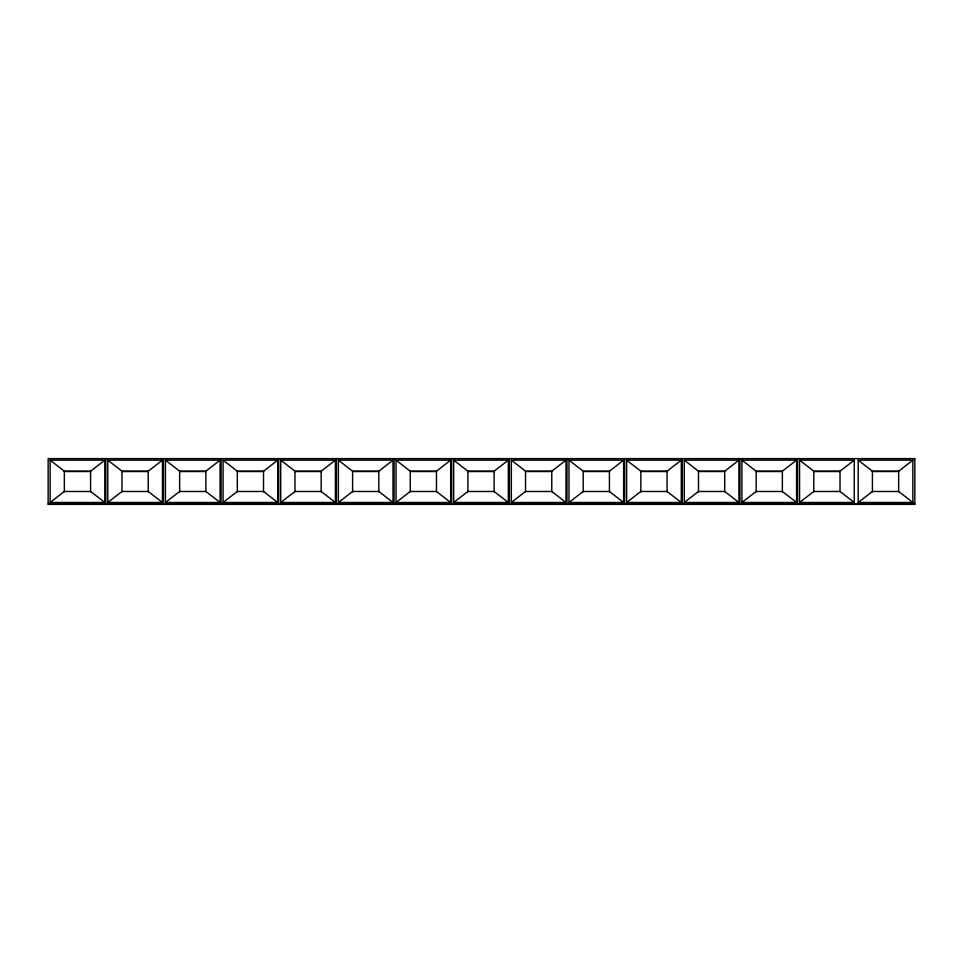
<?xml version="1.0" encoding="UTF-8"?>
<svg xmlns="http://www.w3.org/2000/svg" width="963" height="963" viewBox="0 0 963 963"><rect width="100%" height="100%" fill="white"/><g stroke="black" fill="none" stroke-linecap="round" stroke-linejoin="round"><path stroke-width="1.44" d="M50.136 460.158L64.352 471.184L90.582 471.184L104.798 460.158L104.798 502.469L50.136 502.469L50.136 460.158L104.798 460.158M107.784 460.158L122 471.184L148.23 471.184L162.446 460.158L162.446 502.469L107.784 502.469L107.784 460.158L162.446 460.158M165.431 460.158L179.648 471.184L205.877 471.184L220.094 460.158L220.094 502.469L165.431 502.469L165.431 460.158L220.094 460.158M223.079 460.158L237.307 471.184L263.525 471.184L277.741 460.158L277.741 502.469L223.079 502.469L223.079 460.158L277.741 460.158M280.727 460.158L294.955 471.184L321.173 471.184L335.389 460.158L335.389 502.469L280.727 502.469L280.727 460.158L335.389 460.158M338.386 460.158L352.602 471.184L378.82 471.184L393.036 460.158L393.036 502.469L338.386 502.469L338.386 460.158L393.036 460.158M396.034 460.158L410.25 471.184L436.468 471.184L450.684 460.158L450.684 502.469L396.034 502.469L396.034 460.158L450.684 460.158M453.681 460.158L467.898 471.184L494.115 471.184L508.344 460.158L508.344 502.469L453.681 502.469L453.681 460.158L508.344 460.158M511.329 460.158L525.545 471.184L551.763 471.184L565.991 460.158L565.991 502.469L511.329 502.469L511.329 460.158L565.991 460.158M568.977 460.158L583.193 471.184L609.423 471.184L623.639 460.158L623.639 502.469L568.977 502.469L568.977 460.158L623.639 460.158M626.624 460.158L640.84 471.184L667.07 471.184L681.286 460.158L681.286 502.469L626.624 502.469L626.624 460.158L681.286 460.158M684.272 460.158L698.488 471.184L724.718 471.184L738.934 460.158L738.934 502.469L684.272 502.469L684.272 460.158L738.934 460.158M741.919 460.158L756.148 471.184L782.365 471.184L796.582 460.158L796.582 502.469L741.919 502.469L741.919 460.158L796.582 460.158M799.567 460.158L813.795 471.184L840.013 471.184L854.229 460.158L854.229 502.469L799.567 502.469L799.567 460.158L854.229 460.158M858.202 460.158L872.418 471.184L898.648 471.184L912.864 460.158L912.864 502.469L858.202 502.469L858.202 460.158L912.864 460.158M50.136 502.469L64.352 491.479L90.582 491.479L104.798 502.469M107.784 502.469L122 491.479L148.23 491.479L162.446 502.469M165.431 502.469L179.648 491.479L205.877 491.479L220.094 502.469M223.079 502.469L237.307 491.479L263.525 491.479L277.741 502.469M280.727 502.469L294.955 491.479L321.173 491.479L335.389 502.469M338.386 502.469L352.602 491.479L378.82 491.479L393.036 502.469M396.034 502.469L410.25 491.479L436.468 491.479L450.684 502.469M453.681 502.469L467.898 491.479L494.115 491.479L508.344 502.469M511.329 502.469L525.545 491.479L551.763 491.479L565.991 502.469M568.977 502.469L583.193 491.479L609.423 491.479L623.639 502.469M626.624 502.469L640.84 491.479L667.07 491.479L681.286 502.469M684.272 502.469L698.488 491.479L724.718 491.479L738.934 502.469M741.919 502.469L756.148 491.479L782.365 491.479L796.582 502.469M799.567 502.469L813.795 491.479L840.013 491.479L854.229 502.469M858.202 502.469L872.418 491.479L898.648 491.479L912.864 502.469M914.85 458.617L48.15 458.617L48.15 504.383L914.85 504.383L914.85 458.99M64.352 471.521L90.582 471.521M122 471.521L148.23 471.521M179.648 471.521L205.877 471.521M237.307 471.521L263.525 471.521M294.955 471.521L321.173 471.521M352.602 471.521L378.82 471.521M410.25 471.521L436.468 471.521M467.898 471.521L494.115 471.521M525.545 471.521L551.763 471.521M583.193 471.521L609.423 471.521M640.84 471.521L667.07 471.521M698.488 471.521L724.718 471.521M756.148 471.521L782.365 471.521M813.795 471.521L840.013 471.521M872.418 471.521L898.648 471.521M48.15 504.01L914.85 504.01M898.648 471.184L898.648 491.828M872.418 471.184L872.418 491.828M840.013 471.184L840.013 491.828M813.795 471.184L813.795 491.828M797.581 458.617L797.581 504.01M782.365 471.184L782.365 491.828M756.148 471.184L756.148 491.828M739.933 458.617L739.933 504.01M724.718 471.184L724.718 491.828M698.488 471.184L698.488 491.828M682.285 458.617L682.285 504.01M667.07 471.184L667.07 491.828M640.84 471.184L640.84 491.828M624.638 458.617L624.638 504.01M609.423 471.184L609.423 491.828M583.193 471.184L583.193 491.828M566.99 458.617L566.99 504.01M551.763 471.184L551.763 491.828M525.545 471.184L525.545 491.828M509.343 458.617L509.343 504.01M494.115 471.184L494.115 491.828M467.898 471.184L467.898 491.828M451.695 458.617L451.695 504.01M436.468 471.184L436.468 491.828M410.25 471.184L410.25 491.828M394.048 458.617L394.048 504.01M378.82 471.184L378.82 491.828M352.602 471.184L352.602 491.828M336.4 458.617L336.4 504.01M321.173 471.184L321.173 491.828M294.955 471.184L294.955 491.828M278.74 458.617L278.74 504.01M263.525 471.184L263.525 491.828M237.307 471.184L237.307 491.828M221.093 458.617L221.093 504.01M205.877 471.184L205.877 491.828M179.648 471.184L179.648 491.828M163.445 458.617L163.445 504.01M148.23 471.184L148.23 491.828M122 471.184L122 491.828M105.798 458.617L105.798 504.01M90.582 471.184L90.582 491.828M64.352 471.184L64.352 491.828"/></g></svg>
